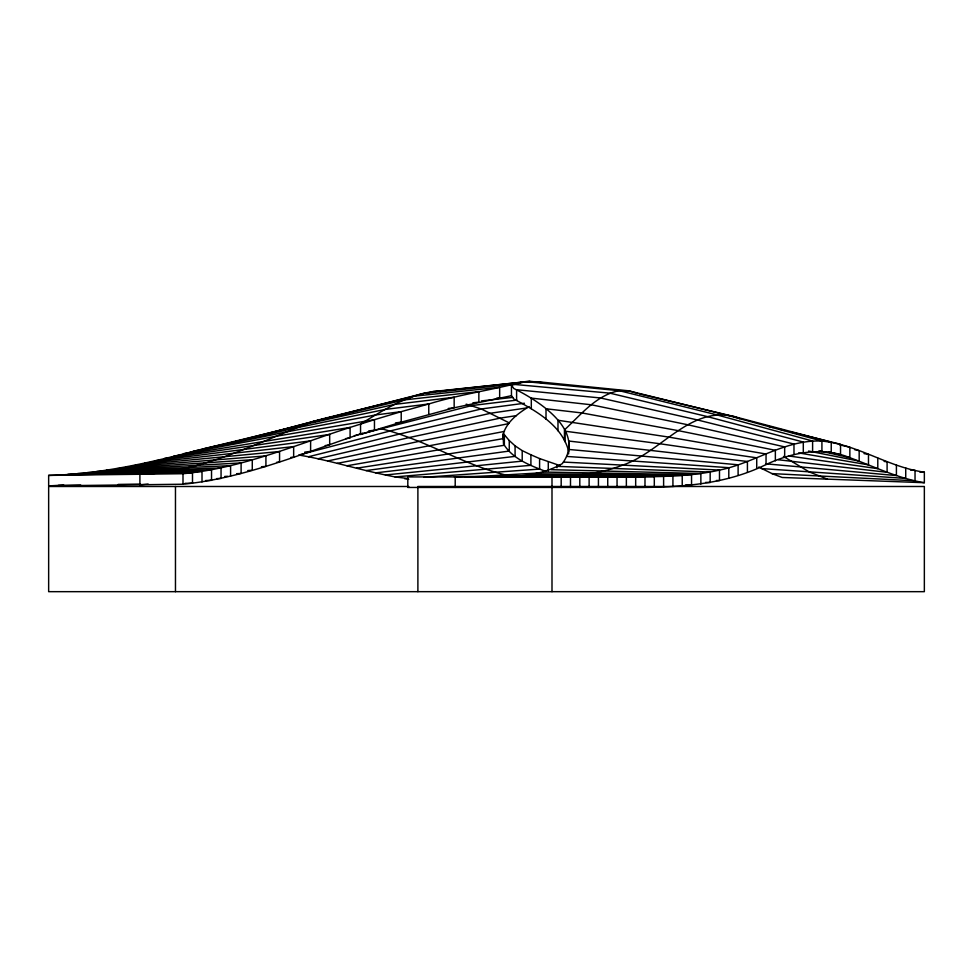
<?xml version="1.0" encoding="UTF-8"?>
<svg xmlns="http://www.w3.org/2000/svg" width="973" height="973" viewBox="0 0 973 973"><rect width="100%" height="100%" fill="white"/><g stroke="black" fill="none" stroke-linecap="round" stroke-linejoin="round"><path stroke-width="1.46" d="M454.367 476.904C490.149 474.763 529.859 482.45 562.333 463.598C586.622 430.698 538.033 400.438 513.853 388.519L511.457 385.174L525.724 381.611L537.777 381.732L628.509 390.781L725.213 414.705L821.917 441.073C857.906 444.612 888.568 467.247 924.35 472.185L924.35 482.705L782.158 477.475L771.954 473.596L758.782 467.04M529.178 406.556C518.256 413.197 506.629 421.71 503.041 434.651L503.515 443.931C512.674 459.037 530.115 465.41 545.804 471.455M362.661 433.228C303.795 452.822 245.403 478.071 182.997 484.226L48.65 485.904L48.65 475.396C101.034 474.289 152.153 462.187 202.591 449.04L293.834 428.388L385.077 409.451L428.838 403.965C459.39 394.527 491.158 390.137 522.002 382.158M818.986 450.791L821.917 451.594L821.917 441.073C785.272 439.285 754.403 463.099 719.485 470.093C685.904 477.707 651.241 476.49 617.052 476.892L407.809 476.928L407.809 487.449L607.736 487.424C661.166 487.68 716.87 488.884 766.043 464.547C792.046 452.372 822.428 446.364 849.855 457.699C874.435 466.724 898.274 478.461 924.35 482.705M314.936 421.686L319.278 420.47M322.185 419.655L330.869 417.222M568.743 451.569C562.175 425.298 536.001 410.886 513.853 399.039L511.457 395.695L454.16 407.784L401.217 422.173L360.545 434.517L360.545 424.009C383.204 410.253 406.446 395.439 433.18 391.56L529.835 381.331L543.202 382.73M354.354 435.697L471.662 405.559L516.882 400.11M254.622 437.278L258.976 436.099M261.871 435.32L322.695 418.84L413.939 396.193L499.66 387.303L499.66 397.823L496.656 398.139M439.905 391.572L442.8 390.805L433.18 391.56L425.943 393.457M407.115 398.395L411.457 397.264M418.694 395.354L423.048 394.223M221.832 445.087L230.662 442.812M233.605 442.046L330.942 417.101M332.316 416.809L423.559 393.372L514.182 384.177M524.423 403.248L481.294 408.964L390.039 430.978L298.796 454.999L308.417 456.751L399.672 434.007L490.915 413.172L526.6 407.979M202.591 449.04L303.454 424.727L394.697 404.379L454.16 397.264L454.16 407.784L448.225 408.49M308.417 456.751L318.037 458.757L409.292 437.522L500.536 418.049L516.42 415.629M318.037 458.757L327.67 460.983L418.913 441.389L508.417 423.693M192.97 451.326L284.213 432.353L375.456 414.972L401.217 411.652L428.765 403.977L428.765 414.498M327.67 460.983L337.29 463.343L504.452 431.404M212.211 446.935L219.083 445.622M183.35 453.71L274.593 436.524L374.459 419.667L401.217 411.652L401.217 422.173L395.488 422.914M346.911 465.775L503.248 438.628L503.248 434.116M173.729 456.155L350.098 427.415L374.459 419.667L374.459 430.188L368.706 430.917M345.61 438.641L350.098 437.935L350.098 427.415C295.147 445.099 241.036 468.402 182.997 473.717L48.65 475.396M337.29 463.343L356.532 468.208L504.355 445.269L504.355 434.749L503.515 433.411M164.109 458.575L329.677 434.432L329.677 444.941L325.213 445.573M356.532 468.208L366.152 470.579L509.256 451.058L509.256 440.538L504.355 434.749M154.488 460.91L310.606 440.866L310.606 451.387L304.707 452.129M366.152 470.579L375.773 472.854L515.082 456.373L515.082 445.853L509.256 440.538M481.428 400.925L512.747 397.385M144.868 463.136L293.651 446.583L293.651 457.103L290.708 457.432M472.89 402.81L478.85 402.141L478.85 391.62L404.318 399.903L313.075 421.504C256.592 442.666 201.764 472.756 139.905 474.252L139.905 484.773L148.139 484.043M444.308 390.647L450.304 389.991M453.309 389.662L529.835 381.331M375.773 472.854L385.393 474.982L522.209 461.129L522.209 450.621L515.082 445.853M135.235 465.191L279.567 451.508L279.567 462.029L276.624 462.309M385.393 474.982L395.014 476.928L530.905 465.325L530.905 454.805L522.209 450.621M125.614 467.076L265.921 455.887L265.921 466.395L261.457 466.748M395.014 476.928L407.626 478.473M424.082 477.305L539.589 469.083L539.589 458.563L530.905 454.805M115.994 468.767L252.275 459.73L252.275 470.251L247.774 470.543M48.65 485.904L63.768 485.065M465.106 477.269L540.915 472.829M106.373 470.239L241.109 462.929L241.109 473.45L236.609 473.693M96.753 471.528L230.589 465.653L230.589 476.174M224.714 476.429L227.658 476.308M87.132 472.623L221.053 467.928L221.053 478.448L216.638 478.607M77.512 473.535L211.53 469.837L211.53 480.358L205.631 480.516M67.891 474.289L202.007 471.419L202.007 481.927M58.271 474.897L192.496 472.696L192.496 483.204L185.089 483.338M58.271 485.418L80.71 485.053M118.098 484.432L140.538 484.067M501.715 476.916C542.143 475.906 584.262 479.993 622.781 465.082C661.263 452.238 690.027 405.607 734.518 416.651L831.234 442.192L831.234 452.713L828.303 451.934M482.304 476.794L626.369 476.867L626.369 487.388M408.782 486.488L48.65 486.488L48.65 591.669L924.35 591.669L924.35 486.488L417.891 486.488L417.891 591.669M500.925 476.502L644.99 476.721L644.99 487.242M491.608 476.685L635.673 476.819L635.673 487.327M510.241 476.198L654.306 476.575L654.306 487.096M519.546 475.7L663.61 476.344L663.61 486.865M527.317 474.921L672.927 475.979L672.927 486.488M534.785 473.754L682.231 475.432L682.231 485.941M542.727 472.051L691.548 474.629L691.548 485.15L685.503 485.041M550.913 469.667L700.864 473.523L700.864 484.043M919.813 472.014L924.35 472.185M557.724 466.395L710.168 472.039L710.168 482.547L705.644 482.389M910.509 470.056L915.034 470.287L915.034 480.808L771.954 473.596M563.44 462.066L719.485 470.093L719.485 480.613L716.456 480.455M761.421 468.56L905.729 478.436L905.729 467.916M566.931 456.446L728.801 467.685L728.801 478.205M765.678 463.805L896.413 475.578L896.413 465.058M513.683 384.371L609.876 393.141L706.58 416.408L803.297 442.058L803.297 452.579M525.724 381.611L619.193 390.672L628.509 390.781L637.814 393.481M778.339 459.767L887.096 472.294L887.096 461.774L884.129 461.433M788.519 455.923L877.792 468.67L877.792 458.149M404.634 478.68L408.757 479.348M864.012 453.6L868.475 454.367L868.475 464.875L798.553 452.883M854.708 449.721L859.171 450.621L859.171 461.141L808.575 451.022M839.602 444.856L849.855 447.179L849.855 457.699L820.543 451.058M639.285 393.822L734.518 416.651L739.845 418.731M510.995 476.259C465.349 466.359 425.651 439.565 380.419 428.534M768.743 426.466L773.134 427.561M780.468 429.373L784.858 430.467M792.192 432.292L840.538 444.284L840.538 454.805L828.814 451.898M466.164 404.16L481.294 408.964L509.207 422.878M539.589 458.563L559.876 465.568M827.451 479.154L809.025 471.808L783.411 456.434M812.601 451.545L812.601 441.024L715.897 414.62L619.193 390.672C596.169 395.208 580.832 414.802 564.449 429.92L564.449 440.441M793.98 454.586L793.98 444.065L697.276 419.91L600.572 397.981L516.602 389.735L516.602 400.256M784.664 457.419L784.664 446.899L687.96 424.812L591.256 404.768L531.307 398.115L531.307 408.624M775.359 460.825L775.359 450.304L678.655 430.723L581.939 412.953L546.011 408.769L546.011 419.29M766.043 464.547L766.043 454.026L669.339 437.181L557.979 420.251L557.979 430.771M756.726 468.341L756.726 457.821L660.022 443.773L564.985 431.185L564.985 441.706M747.422 471.978L747.422 461.47L568.743 441.049L568.743 448.565M738.106 475.311L738.106 464.79L568.621 449.441L568.621 453.953M617.052 487.412L617.052 476.892L607.736 476.916L607.736 487.424M598.431 476.916L598.431 487.437M589.115 476.928L589.115 487.437M579.799 476.928L579.799 487.449M570.494 476.928L570.494 487.449M561.178 476.928L561.178 487.449M556.982 464.753L556.982 467.758M551.995 476.928L551.995 591.669M548.286 461.883L548.286 470.896M511.457 385.174L511.457 395.695M455.206 476.928L455.206 487.449M182.997 473.717L182.997 484.226M175.468 486.488L175.468 591.669"/></g></svg>
